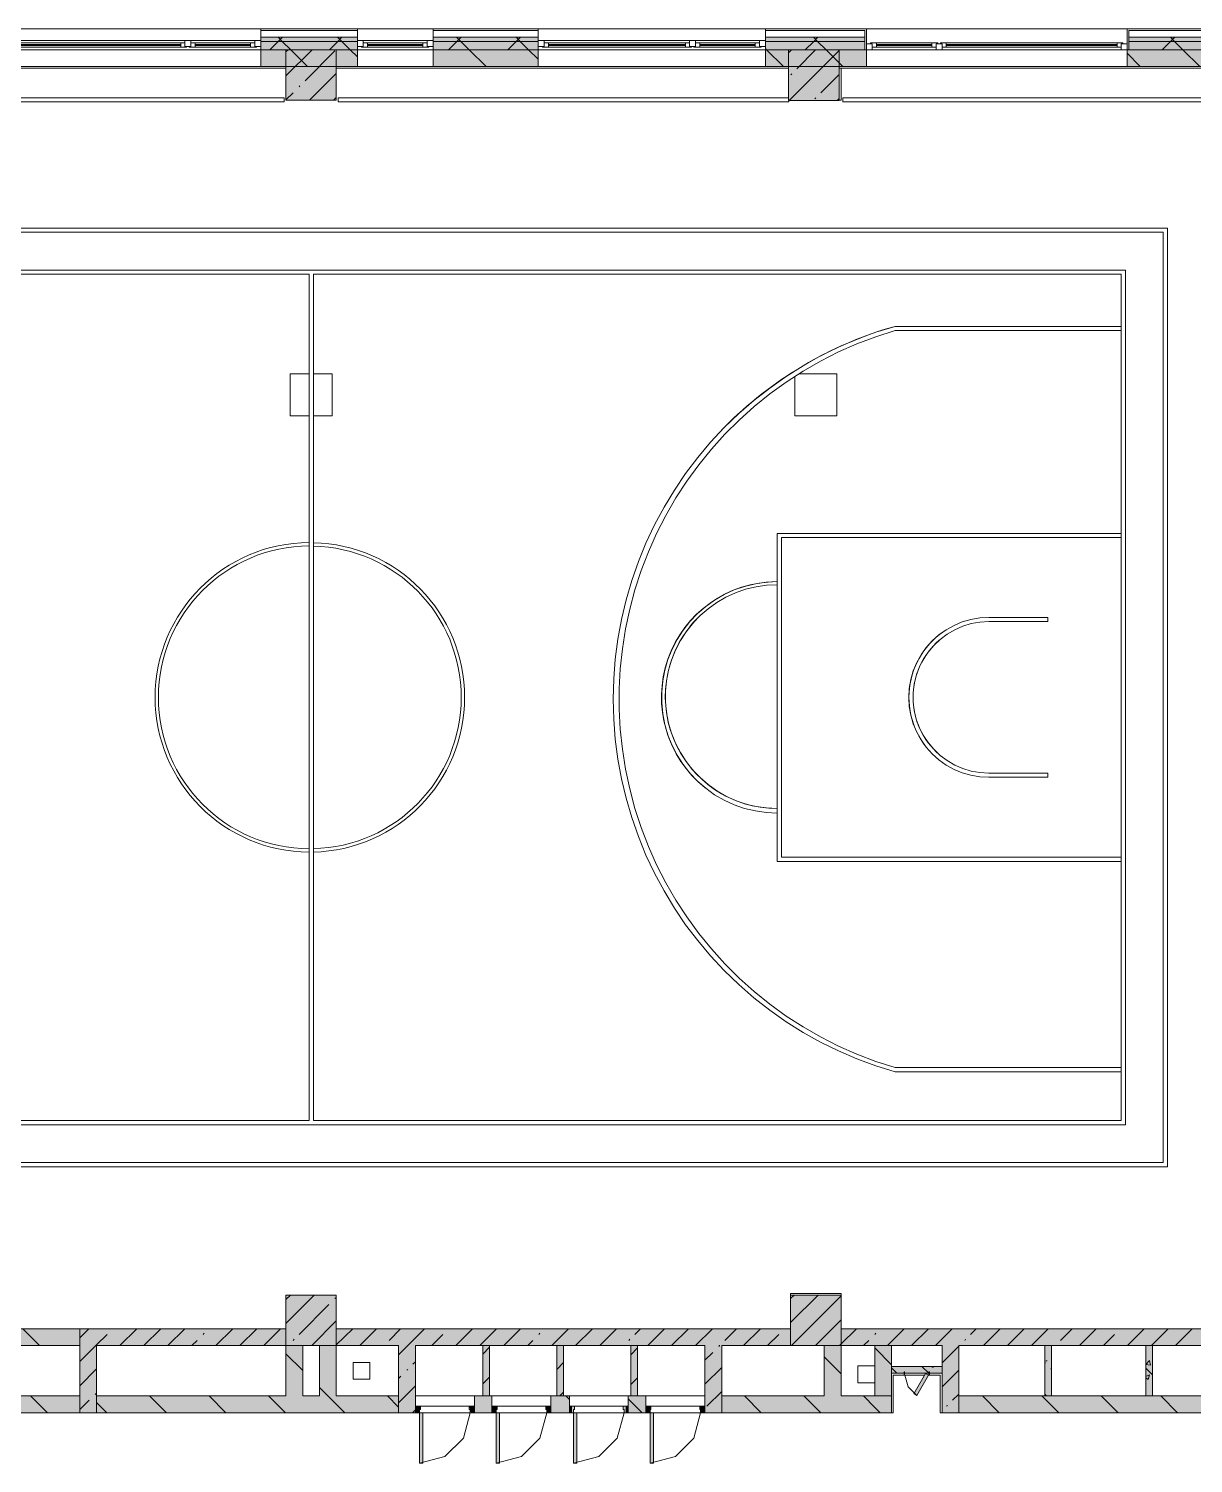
# Model space of a CAD drawing. Header units: millimetres. Extents: x -3817 to 677485, y -22715 to 103890.
# Drawn here: x 17383.5 to 17492.5, y -19522.8 to -19388.5 of the extents above; entities that cross this region are included whole.
import ezdxf

# ---------------------------------------------------------------- set-up
doc = ezdxf.new("R2010")
doc.units = ezdxf.units.MM
doc.layers.add('PDF _Геометрия', color=7, linetype='Continuous', true_color=0x1d1d1d)
doc.layers.add('PDF _Сплошная заливка', color=7, linetype='Continuous', true_color=0xffffff)

msp = doc.modelspace()

# ---------------------------------------------------------------- hatches: boundary and pattern name
at = {"layer": 'PDF _Сплошная заливка', "transparency": 33554559}
h = msp.add_hatch(color=256, dxfattribs=at)
h.paths.add_polyline_path([(17649.34, -19389.71), (17649.34, -19389.31), (17613.83, -19389.31), (17613.83, -19389.71), (17629.45, -19389.71)], flags=0)
h.paths.add_polyline_path([(17585.63, -19389.71), (17594.15, -19389.71), (17594.15, -19389.31), (17582.26, -19389.31), (17582.26, -19389.71)], flags=0)
h.paths.add_polyline_path([(17492.62, -19389.71), (17495.02, -19389.71), (17495.02, -19389.31), (17486.51, -19389.31), (17486.51, -19389.71), (17490.69, -19389.71)], flags=0)
h.paths.add_polyline_path([(17502.1, -19389.71), (17516.28, -19389.71), (17516.28, -19389.31), (17502.1, -19389.31)], flags=0)
h.paths.add_polyline_path([(17523.36, -19389.71), (17565.72, -19389.71), (17565.72, -19389.31), (17523.36, -19389.31)], flags=0)
h.paths.add_polyline_path([(17452.5, -19389.71), (17461.79, -19389.71), (17461.79, -19389.31), (17452.5, -19389.31)], flags=0)
h.paths.add_polyline_path([(17424.95, -19389.71), (17431.24, -19389.71), (17431.24, -19389.31), (17421.4, -19389.31), (17421.4, -19389.71)], flags=0)
h.paths.add_polyline_path([(17410.35, -19389.71), (17414.31, -19389.71), (17414.31, -19389.31), (17405.26, -19389.31), (17405.26, -19389.71)], flags=0)
h.paths.add_polyline_path([(17372.19, -19389.71), (17380.85, -19389.71), (17380.85, -19389.31), (17372.19, -19389.31)], flags=0)
h.paths.add_polyline_path([(17355.24, -19389.71), (17365.1, -19389.71), (17365.1, -19389.31), (17355.24, -19389.31)], flags=0)
h.paths.add_polyline_path([(17312.35, -19389.71), (17330.83, -19389.71), (17330.83, -19389.31), (17311.95, -19389.31), (17311.95, -19389.71)], flags=0)
h = msp.add_hatch(color=256, dxfattribs=at)
h.paths.add_polyline_path([(17649.34, -19390.49), (17649.34, -19389.71), (17613.83, -19389.71), (17613.83, -19390.49), (17644.15, -19390.49)], flags=0)
h.paths.add_polyline_path([(17523.36, -19390.49), (17565.72, -19390.49), (17565.72, -19389.71), (17523.36, -19389.71)], flags=0)
h.paths.add_polyline_path([(17594.15, -19390.49), (17594.15, -19389.71), (17582.26, -19389.71), (17582.26, -19390.49), (17589.42, -19390.49)], flags=0)
h.paths.add_polyline_path([(17512.6, -19390.49), (17516.28, -19390.49), (17516.28, -19389.71), (17502.1, -19389.71), (17502.1, -19390.49), (17506.83, -19390.49)], flags=0)
h.paths.add_polyline_path([(17486.51, -19390.49), (17495.02, -19390.49), (17495.02, -19389.71), (17486.51, -19389.71)], flags=0)
h.paths.add_polyline_path([(17461.79, -19390.49), (17461.79, -19389.71), (17452.5, -19389.71), (17452.5, -19390.49), (17461.47, -19390.49)], flags=0)
h.paths.add_polyline_path([(17405.26, -19390.49), (17414.31, -19390.49), (17414.31, -19389.71), (17405.26, -19389.71)], flags=0)
h.paths.add_polyline_path([(17380.85, -19390.49), (17380.85, -19389.71), (17372.19, -19389.71), (17372.19, -19390.49), (17377.74, -19390.49)], flags=0)
h.paths.add_polyline_path([(17322.71, -19390.49), (17330.83, -19390.49), (17330.83, -19389.71), (17312.35, -19389.71), (17312.35, -19390.49), (17317.86, -19390.49)], flags=0)
h.paths.add_polyline_path([(17421.4, -19390.49), (17431.24, -19390.49), (17431.24, -19389.71), (17421.4, -19389.71)], flags=0)
h.paths.add_polyline_path([(17355.24, -19390.49), (17365.1, -19390.49), (17365.1, -19389.71), (17355.24, -19389.71)], flags=0)
h = msp.add_hatch(color=256, dxfattribs=at)
h.paths.add_polyline_path([(17582.26, -19392.07), (17585.49, -19392.07), (17585.49, -19390.49), (17582.26, -19390.49), (17582.26, -19390.66)], flags=0)
h.paths.add_polyline_path([(17592.1, -19392.07), (17594.15, -19392.07), (17594.15, -19390.49), (17589.42, -19390.49), (17589.42, -19392.07)], flags=0)
h.paths.add_polyline_path([(17644.15, -19392.07), (17644.15, -19390.49), (17620.13, -19390.49), (17620.13, -19392.07), (17644.06, -19392.07)], flags=0)
h.paths.add_polyline_path([(17613.83, -19392.07), (17616.19, -19392.07), (17616.19, -19390.49), (17613.83, -19390.49), (17613.83, -19390.66)], flags=0)
h.paths.add_polyline_path([(17534.51, -19392.07), (17534.78, -19392.07), (17534.78, -19390.49), (17523.36, -19390.49), (17523.36, -19392.07), (17527.2, -19392.07)], flags=0)
h.paths.add_polyline_path([(17538.72, -19392.07), (17560.21, -19392.07), (17560.21, -19390.49), (17538.72, -19390.49), (17538.72, -19390.66)], flags=0)
h.paths.add_polyline_path([(17495.02, -19392.07), (17495.02, -19390.49), (17486.36, -19390.49), (17486.36, -19392.07), (17488.76, -19392.07)], flags=0)
h.paths.add_polyline_path([(17564.15, -19392.07), (17565.72, -19392.07), (17565.72, -19390.49), (17564.15, -19390.49), (17564.15, -19390.66)], flags=0)
h.paths.add_polyline_path([(17506.83, -19392.07), (17516.28, -19392.07), (17516.28, -19390.49), (17506.83, -19390.49), (17506.83, -19390.66)], flags=0)
h.paths.add_polyline_path([(17380.85, -19392.07), (17380.85, -19390.49), (17377.74, -19390.49), (17377.74, -19392.07)], flags=0)
h.paths.add_polyline_path([(17405.26, -19392.07), (17414.31, -19392.07), (17414.31, -19390.49), (17405.26, -19390.49), (17405.26, -19390.66)], flags=0)
h.paths.add_polyline_path([(17424.95, -19392.07), (17431.24, -19392.07), (17431.24, -19390.49), (17421.4, -19390.49), (17421.4, -19392.07)], flags=0)
h.paths.add_polyline_path([(17452.5, -19392.07), (17461.95, -19392.07), (17461.95, -19390.49), (17452.5, -19390.49), (17452.5, -19390.66)], flags=0)
for points in [[(17407.62, -19395.22), (17412.34, -19395.22), (17412.34, -19390.49), (17407.62, -19390.49), (17407.62, -19390.66)], [(17454.66, -19395.24), (17459.39, -19395.24), (17459.39, -19390.51), (17454.66, -19390.51), (17454.66, -19390.66)], [(17388.33, -19518.05), (17389.9, -19518.05), (17389.9, -19510.18), (17388.33, -19510.18), (17388.33, -19516.47)], [(17407.62, -19511.75), (17407.62, -19510.18), (17389.9, -19510.18), (17389.9, -19511.75), (17395.74, -19511.75)], [(17410.77, -19516.47), (17412.34, -19516.47), (17412.34, -19511.75), (17410.77, -19511.75), (17410.77, -19513.93)], [(17418.17, -19518.05), (17419.74, -19518.05), (17419.74, -19511.75), (17418.17, -19511.75), (17418.17, -19517.42)], [(17469.03, -19514.35), (17469.03, -19513.72), (17464.31, -19513.72), (17464.31, -19514.35), (17468.78, -19514.35)]]:
    msp.add_hatch(color=256, dxfattribs=at).paths.add_polyline_path(points)
h = msp.add_hatch(color=256, dxfattribs=at)
h.paths.add_polyline_path([(17359.22, -19511.75), (17360.38, -19511.75), (17360.38, -19510.18), (17349.83, -19510.18), (17349.83, -19511.75), (17354.87, -19511.75)], flags=0)
h.paths.add_polyline_path([(17381.13, -19511.75), (17388.33, -19511.75), (17388.33, -19510.18), (17365.1, -19510.18), (17365.1, -19511.75), (17373.83, -19511.75)], flags=0)
h.paths.add_polyline_path([(17317.86, -19511.75), (17336.91, -19511.75), (17336.91, -19510.18), (17317.86, -19510.18)], flags=0)
h = msp.add_hatch(color=256, dxfattribs=at)
h.paths.add_polyline_path([(17479.27, -19511.75), (17502.1, -19511.75), (17502.1, -19510.18), (17459.59, -19510.18), (17459.59, -19511.75), (17478.64, -19511.75)], flags=0)
h.paths.add_polyline_path([(17446.83, -19511.75), (17454.86, -19511.75), (17454.86, -19510.18), (17412.34, -19510.18), (17412.34, -19511.75), (17440.53, -19511.75)], flags=0)
h = msp.add_hatch(color=256, dxfattribs=at)
h.paths.add_polyline_path([(17462.74, -19518.05), (17462.74, -19516.47), (17448.41, -19516.47), (17448.41, -19518.05), (17454.17, -19518.05)], flags=0)
h.paths.add_polyline_path([(17388.33, -19518.05), (17388.33, -19516.47), (17353.3, -19516.47), (17353.3, -19518.05), (17366.53, -19518.05)], flags=0)
h.paths.add_polyline_path([(17434.15, -19518.05), (17434.15, -19516.47), (17432.42, -19516.47), (17432.42, -19518.05)], flags=0)
h.paths.add_polyline_path([(17389.9, -19518.05), (17418.17, -19518.05), (17418.17, -19516.47), (17389.9, -19516.47)], flags=0)
h.paths.add_polyline_path([(17439.67, -19518.05), (17441.32, -19518.05), (17441.32, -19516.47), (17439.67, -19516.47), (17439.67, -19517.42)], flags=0)
h.paths.add_polyline_path([(17425.26, -19518.05), (17426.91, -19518.05), (17426.91, -19516.47), (17425.26, -19516.47), (17425.26, -19517.42)], flags=0)
at = {"layer": 'PDF _Сплошная заливка', "true_color": 0xfbfbfb, "transparency": 33554559}
for points in [[(17432.26, -19518.05), (17432.42, -19518.05), (17432.42, -19517.42), (17432.22, -19517.42), (17432.22, -19518.05)], [(17439.56, -19518.05), (17439.67, -19518.05), (17439.67, -19517.42), (17439.47, -19517.42), (17439.47, -19518.05)]]:
    msp.add_hatch(color=7, dxfattribs=at).paths.add_polyline_path(points)
at = {"layer": 'PDF _Сплошная заливка', "true_color": 0xe2e2e2, "transparency": 33554559}
h = msp.add_hatch(color=254, dxfattribs=at)
h.paths.add_polyline_path([(17439.27, -19518.05), (17439.47, -19518.05), (17439.47, -19517.42), (17439.19, -19517.42), (17439.27, -19517.73)], flags=0)
h.paths.add_polyline_path([(17434.55, -19518.05), (17434.63, -19517.42), (17434.35, -19517.42), (17434.35, -19518.05)], flags=0)

# ---------------------------------------------------------------- linework, layer by layer
at = {"layer": 'PDF _Геометрия', "color": 7, "lineweight": 9}
for points in [[(17405.26, -19388.53), (17380.85, -19388.53), (17380.85, -19390.49), (17377.74, -19390.49), (17372.19, -19390.49), (17372.19, -19388.53), (17380.85, -19388.53), (17380.85, -19390.49), (17380.85, -19392.07), (17405.26, -19392.07), (17405.26, -19390.49)], [(17398.96, -19388.53), (17395.02, -19388.53)], [(17405.26, -19388.53), (17401.32, -19388.53)], [(17421.4, -19388.53), (17414.31, -19388.53), (17414.31, -19390.49), (17405.26, -19390.49), (17405.26, -19388.53), (17414.31, -19388.53), (17414.31, -19390.49), (17414.31, -19392.07), (17421.4, -19392.07), (17421.4, -19390.49), (17421.4, -19388.53), (17431.24, -19388.53), (17431.24, -19390.49), (17421.4, -19390.49)], [(17422.58, -19388.53), (17418.64, -19388.53)], [(17428.88, -19388.53), (17424.94, -19388.53)], [(17446.55, -19388.53), (17442.62, -19388.53)], [(17453.64, -19388.53), (17448.92, -19388.53)], [(17461.95, -19392.07), (17486.36, -19392.07), (17486.36, -19390.49), (17486.36, -19388.53), (17461.95, -19388.53), (17461.95, -19390.49), (17461.95, -19392.07), (17452.5, -19392.07), (17452.5, -19390.49), (17454.9, -19390.49), (17461.79, -19390.49), (17461.95, -19390.49)], [(17471.4, -19388.53), (17467.46, -19388.53)], [(17477.7, -19388.53), (17473.76, -19388.53)], [(17483.99, -19388.53), (17480.06, -19388.53)], [(17495.02, -19392.07), (17495.02, -19390.49), (17495.02, -19388.53), (17486.36, -19388.53), (17486.36, -19390.49), (17486.51, -19390.49), (17488.76, -19390.49), (17495.02, -19390.49), (17495.02, -19392.07), (17486.36, -19392.07), (17486.36, -19390.49), (17486.51, -19390.49), (17492.62, -19390.49), (17495.02, -19390.49), (17495.02, -19388.53), (17502.1, -19388.53), (17502.1, -19390.49), (17502.1, -19392.07)], [(17490.29, -19388.53), (17486.36, -19388.53)], [(17381.24, -19390.26), (17398.33, -19390.26), (17398.33, -19390.18), (17398.17, -19390.18), (17398.17, -19389.86), (17381.4, -19389.86), (17381.4, -19390.18), (17381.24, -19390.18)], [(17398.72, -19389.63), (17398.72, -19390.18), (17398.17, -19390.18), (17398.17, -19389.63)], [(17398.57, -19390.26), (17404.86, -19390.26), (17404.86, -19390.18), (17404.71, -19390.18), (17404.71, -19389.86), (17398.72, -19389.86), (17398.72, -19390.18), (17398.57, -19390.18)], [(17405.26, -19389.63), (17405.26, -19390.18), (17404.71, -19390.18), (17404.71, -19389.63)], [(17405.26, -19390.49), (17405.26, -19392.07), (17414.31, -19392.07), (17414.31, -19390.49)], [(17412.34, -19395.22), (17412.34, -19390.49), (17407.62, -19390.49), (17407.62, -19395.22)], [(17414.86, -19389.63), (17414.86, -19390.18), (17414.31, -19390.18), (17414.31, -19389.63)], [(17414.7, -19390.26), (17421, -19390.26), (17421, -19390.18), (17420.85, -19390.18), (17420.85, -19389.86), (17414.86, -19389.86), (17414.86, -19390.18), (17414.7, -19390.18)], [(17421.4, -19389.63), (17421.4, -19390.18), (17420.85, -19390.18), (17420.85, -19389.63)], [(17421.4, -19390.49), (17421.4, -19392.07), (17431.24, -19392.07), (17431.24, -19390.49)], [(17431.79, -19389.63), (17431.79, -19390.18), (17431.24, -19390.18), (17431.24, -19389.63)], [(17431.63, -19390.26), (17445.57, -19390.26), (17445.57, -19390.18), (17445.41, -19390.18), (17445.41, -19389.86), (17431.79, -19389.86), (17431.79, -19390.18), (17431.63, -19390.18)], [(17445.96, -19389.63), (17445.96, -19390.18), (17445.41, -19390.18), (17445.41, -19389.63)], [(17445.81, -19390.26), (17452.11, -19390.26), (17452.11, -19390.18), (17451.95, -19390.18), (17451.95, -19389.86), (17445.96, -19389.86), (17445.96, -19390.18), (17445.81, -19390.18)], [(17452.5, -19389.63), (17452.5, -19390.18), (17451.95, -19390.18), (17451.95, -19389.63)], [(17459.39, -19395.24), (17459.39, -19390.51), (17454.66, -19390.51), (17454.66, -19395.24)], [(17461.95, -19390.49), (17461.95, -19389.94), (17462.5, -19389.94), (17462.5, -19390.49)], [(17486.36, -19390.49), (17461.95, -19390.49)], [(17468.64, -19389.86), (17462.34, -19389.86), (17462.34, -19389.94), (17462.5, -19389.94), (17462.5, -19390.26), (17468.48, -19390.26), (17468.48, -19389.94), (17468.64, -19389.94)], [(17468.48, -19390.49), (17468.48, -19389.94), (17469.03, -19389.94), (17469.03, -19390.49)], [(17485.96, -19389.86), (17468.88, -19389.86), (17468.88, -19389.94), (17469.03, -19389.94), (17469.03, -19390.26), (17485.81, -19390.26), (17485.81, -19389.94), (17485.96, -19389.94)], [(17485.81, -19390.49), (17485.81, -19389.94), (17486.36, -19389.94), (17486.36, -19390.49)], [(17412.34, -19507.03), (17407.62, -19507.03), (17407.62, -19511.75), (17412.34, -19511.75)], [(17459.59, -19507.03), (17454.86, -19507.03), (17454.86, -19511.75), (17459.59, -19511.75)], [(17365.1, -19511.75), (17388.33, -19511.75), (17388.33, -19510.18), (17365.1, -19510.18)], [(17407.62, -19511.75), (17407.62, -19516.47), (17389.9, -19516.47), (17389.9, -19511.75)], [(17426.04, -19511.75), (17426.04, -19516.47), (17425.26, -19516.47), (17425.26, -19518.05), (17426.91, -19518.05), (17426.91, -19516.47), (17426.67, -19516.47), (17426.67, -19511.75)], [(17432.97, -19511.75), (17432.97, -19516.47), (17432.42, -19516.47), (17432.42, -19518.05), (17434.15, -19518.05), (17434.15, -19516.47), (17433.6, -19516.47), (17433.6, -19511.75)], [(17439.9, -19511.75), (17439.9, -19516.47), (17439.67, -19516.47), (17439.67, -19518.05), (17441.32, -19518.05), (17441.32, -19516.47), (17440.53, -19516.47), (17440.53, -19511.75)], [(17462.74, -19511.75), (17462.74, -19516.47), (17464.31, -19516.47), (17464.31, -19511.75)], [(17462.74, -19511.97), (17464.31, -19513.55)]]:
    msp.add_lwpolyline(points, close=True, dxfattribs=at)
for points in [[(17392.66, -19388.53), (17388.72, -19388.53), (17392.66, -19388.53)], [(17414.31, -19388.68), (17405.26, -19388.68)], [(17414.31, -19389.31), (17405.26, -19389.31)], [(17406.12, -19390.49), (17406.91, -19389.71), (17407.3, -19389.31)], [(17409.64, -19392.07), (17408.07, -19390.49), (17407.28, -19389.71), (17406.89, -19389.31)], [(17411.69, -19390.49), (17412.48, -19389.71), (17412.87, -19389.31)], [(17416.28, -19388.53), (17412.34, -19388.53), (17416.28, -19388.53)], [(17414.31, -19391.17), (17413.64, -19390.49), (17412.85, -19389.71), (17412.46, -19389.31)], [(17431.24, -19388.68), (17421.4, -19388.68)], [(17431.24, -19389.31), (17421.4, -19389.31)], [(17422.83, -19390.49), (17423.61, -19389.71), (17424.01, -19389.31)], [(17426.35, -19392.07), (17424.77, -19390.49), (17423.99, -19389.71), (17423.59, -19389.31)], [(17428.39, -19390.49), (17429.18, -19389.71), (17429.57, -19389.31)], [(17431.24, -19391.39), (17430.34, -19390.49), (17429.55, -19389.71), (17429.16, -19389.31)], [(17452.5, -19389.71), (17459.55, -19389.71), (17461.79, -19389.71), (17461.79, -19390.49), (17461.95, -19390.49), (17461.95, -19388.53), (17452.5, -19388.53), (17452.5, -19390.49), (17452.5, -19392.07), (17431.24, -19392.07), (17431.24, -19390.49), (17431.24, -19388.53), (17452.5, -19388.53), (17452.5, -19390.49), (17459.55, -19390.49), (17461.79, -19390.49)], [(17440.26, -19388.53), (17435.53, -19388.53), (17440.26, -19388.53)], [(17461.79, -19389.71), (17461.79, -19389.31), (17461.79, -19388.68), (17459.55, -19388.68), (17452.5, -19388.68)], [(17461.79, -19389.31), (17459.55, -19389.31), (17452.5, -19389.31)], [(17456.23, -19390.49), (17457.02, -19389.71), (17457.41, -19389.31)], [(17459.75, -19392.07), (17458.18, -19390.49), (17457.39, -19389.71), (17457, -19389.31)], [(17465.1, -19388.53), (17461.95, -19388.53), (17465.1, -19388.53)], [(17495.02, -19388.68), (17492.62, -19388.68), (17486.51, -19388.68), (17486.51, -19389.31), (17486.51, -19389.71), (17486.51, -19390.49)], [(17495.02, -19389.31), (17492.62, -19389.31), (17486.51, -19389.31)], [(17489.64, -19390.49), (17490.42, -19389.71), (17490.82, -19389.31)], [(17493.16, -19392.07), (17491.58, -19390.49), (17490.8, -19389.71), (17490.4, -19389.31)], [(17405.26, -19389.63), (17380.85, -19389.63)], [(17380.85, -19390.49), (17405.26, -19390.49)], [(17398.33, -19390.26), (17381.24, -19390.26)], [(17381.79, -19390.02), (17397.78, -19390.02)], [(17397.78, -19390.1), (17381.79, -19390.1)], [(17397.78, -19390.26), (17397.78, -19389.86)], [(17398.17, -19390.18), (17398.72, -19390.18)], [(17404.86, -19390.26), (17398.57, -19390.26)], [(17399.12, -19390.26), (17399.12, -19389.86)], [(17399.12, -19390.02), (17404.31, -19390.02)], [(17404.31, -19390.1), (17399.12, -19390.1)], [(17404.31, -19390.26), (17404.31, -19389.86)], [(17404.71, -19390.18), (17405.26, -19390.18)], [(17414.31, -19389.71), (17405.26, -19389.71)], [(17407.62, -19392.95), (17410.07, -19390.49)], [(17407.62, -19390.7), (17407.83, -19390.49)], [(17409.41, -19393.41), (17412.21, -19390.6)], [(17421.4, -19389.63), (17414.31, -19389.63)], [(17414.31, -19390.18), (17414.86, -19390.18)], [(17414.31, -19390.49), (17421.4, -19390.49)], [(17421, -19390.26), (17414.7, -19390.26)], [(17415.26, -19390.26), (17415.26, -19389.86)], [(17415.26, -19390.02), (17420.45, -19390.02)], [(17420.45, -19390.1), (17415.26, -19390.1)], [(17420.45, -19390.26), (17420.45, -19389.86)], [(17420.85, -19390.18), (17421.4, -19390.18)], [(17431.24, -19389.71), (17421.4, -19389.71)], [(17452.5, -19389.63), (17431.24, -19389.63)], [(17431.24, -19390.18), (17431.79, -19390.18)], [(17431.24, -19390.49), (17452.5, -19390.49)], [(17445.57, -19390.26), (17431.63, -19390.26)], [(17432.19, -19390.26), (17432.19, -19389.86)], [(17432.19, -19390.02), (17445.02, -19390.02)], [(17445.02, -19390.1), (17432.19, -19390.1)], [(17445.02, -19390.26), (17445.02, -19389.86)], [(17445.41, -19390.18), (17445.96, -19390.18)], [(17452.11, -19390.26), (17445.81, -19390.26)], [(17446.36, -19390.26), (17446.36, -19389.86)], [(17446.36, -19390.02), (17451.55, -19390.02)], [(17451.55, -19390.1), (17446.36, -19390.1)], [(17451.55, -19390.26), (17451.55, -19389.86)], [(17451.95, -19390.18), (17452.5, -19390.18)], [(17454.19, -19392.07), (17452.61, -19390.49), (17452.5, -19390.38)], [(17454.66, -19390.8), (17454.95, -19390.51)], [(17454.72, -19395.24), (17459.39, -19390.57)], [(17455.43, -19392.28), (17457.2, -19390.51)], [(17495.02, -19390.49), (17501.95, -19390.49), (17501.95, -19392.23), (17459.75, -19392.23), (17459.74, -19392.23), (17459.39, -19392.23)], [(17462.5, -19389.94), (17461.95, -19389.94)], [(17462.34, -19389.86), (17468.64, -19389.86)], [(17462.89, -19389.86), (17462.89, -19390.26)], [(17462.89, -19390.02), (17468.09, -19390.02)], [(17468.09, -19390.1), (17462.89, -19390.1)], [(17468.09, -19389.86), (17468.09, -19390.26)], [(17469.03, -19389.94), (17468.48, -19389.94)], [(17468.88, -19389.86), (17485.96, -19389.86)], [(17469.43, -19389.86), (17469.43, -19390.26)], [(17469.43, -19390.02), (17485.41, -19390.02)], [(17485.41, -19390.1), (17469.43, -19390.1)], [(17485.41, -19389.86), (17485.41, -19390.26)], [(17486.36, -19389.94), (17485.81, -19389.94)], [(17495.02, -19389.71), (17492.62, -19389.71), (17486.51, -19389.71)], [(17487.59, -19392.07), (17486.36, -19390.83)], [(17407.62, -19392.23), (17407.46, -19392.23), (17365.27, -19392.23), (17365.26, -19392.23), (17365.1, -19392.23)], [(17409.84, -19395.22), (17412.34, -19392.72)], [(17454.66, -19392.23), (17430.02, -19392.23), (17412.51, -19392.23), (17412.5, -19392.23), (17412.34, -19392.23)], [(17454.87, -19392.84), (17454.96, -19392.75)], [(17457.68, -19394.53), (17459.39, -19392.81)], [(17407.62, -19395.19), (17408.29, -19394.53)], [(17408.85, -19393.97), (17408.94, -19393.87)], [(17365.27, -19394.99), (17407.45, -19394.99), (17365.27, -19394.99)], [(17365.27, -19395.38), (17407.45, -19395.38), (17365.27, -19395.38)], [(17407.45, -19394.99), (17407.45, -19395.38), (17407.45, -19394.99)], [(17412.09, -19395.22), (17412.34, -19394.96)], [(17412.5, -19394.99), (17454.66, -19394.99), (17412.5, -19394.99)], [(17412.5, -19395.38), (17412.5, -19394.99), (17412.5, -19395.38)], [(17412.5, -19395.38), (17454.7, -19395.38), (17412.5, -19395.38)], [(17454.7, -19395.38), (17454.7, -19395.24), (17454.7, -19395.38)], [(17457.11, -19395.09), (17457.21, -19395)], [(17459.21, -19395.24), (17459.39, -19395.06)], [(17459.75, -19394.99), (17502.1, -19394.99), (17459.75, -19394.99)], [(17459.75, -19395.38), (17459.75, -19394.99), (17459.75, -19395.38)], [(17459.75, -19395.38), (17502.11, -19395.38), (17459.75, -19395.38)], [(17409.8, -19424.75), (17408.01, -19424.75), (17408.01, -19420.81), (17409.8, -19420.81)], [(17410.19, -19420.81), (17411.95, -19420.81), (17411.95, -19424.75), (17410.19, -19424.75)], [(17455.66, -19420.81), (17459.19, -19420.81), (17459.19, -19424.75), (17455.26, -19424.75), (17455.26, -19421.07)], [(17506.83, -19501.51), (17506.83, -19498.36), (17506.83, -19496.79), (17521.67, -19496.79), (17521.67, -19498.36), (17521.67, -19510.18), (17522.53, -19510.18), (17522.53, -19511.75), (17521.67, -19511.75), (17520.1, -19511.75), (17506.83, -19511.75), (17506.83, -19518.05), (17505.25, -19518.05), (17470.61, -19518.05), (17469.03, -19518.05), (17469.03, -19516.47), (17469.03, -19514.35), (17464.31, -19514.35), (17464.31, -19513.72), (17464.31, -19511.75)], [(17407.62, -19509.69), (17410.28, -19507.03)], [(17407.62, -19507.44), (17408.04, -19507.03)], [(17412.21, -19507.34), (17412.31, -19507.25)], [(17454.86, -19507.35), (17455.18, -19507.03)], [(17454.87, -19509.58), (17457.43, -19507.03)], [(17454.95, -19511.75), (17459.59, -19507.11)], [(17408.85, -19510.71), (17411.65, -19507.9)], [(17410.05, -19511.75), (17412.34, -19509.45)], [(17457.19, -19511.75), (17459.59, -19509.36)], [(17407.62, -19510.18), (17389.9, -19510.18), (17388.33, -19510.18), (17388.33, -19516.47), (17354.87, -19516.47), (17354.87, -19511.75), (17360.38, -19511.75), (17360.38, -19510.18), (17349.83, -19510.18), (17349.83, -19511.75), (17353.3, -19511.75), (17353.3, -19516.47), (17353.3, -19518.05), (17388.33, -19518.05), (17389.9, -19518.05), (17418.17, -19518.05), (17419.74, -19518.05), (17419.74, -19516.47), (17425.26, -19516.47), (17425.26, -19517.42)], [(17384.57, -19511.75), (17382.99, -19510.18)], [(17388.33, -19511.02), (17389.17, -19510.18)], [(17388.33, -19513.26), (17389.9, -19511.69), (17390.89, -19510.71)], [(17392.09, -19511.75), (17393.66, -19510.18)], [(17394.33, -19511.75), (17395.91, -19510.18)], [(17396.58, -19511.75), (17398.15, -19510.18)], [(17398.82, -19511.75), (17399.31, -19511.27)], [(17399.87, -19510.71), (17399.96, -19510.61)], [(17401.07, -19511.75), (17402.64, -19510.18)], [(17403.31, -19511.75), (17404.89, -19510.18)], [(17405.56, -19511.75), (17407.13, -19510.18)], [(17408.29, -19511.27), (17408.38, -19511.17)], [(17412.29, -19511.75), (17412.34, -19511.7), (17413.87, -19510.18)], [(17441.32, -19517.42), (17441.32, -19516.47), (17446.83, -19516.47), (17446.83, -19518.05), (17448.41, -19518.05), (17462.74, -19518.05), (17464.31, -19518.05), (17464.31, -19514.35), (17464.31, -19513.72), (17469.03, -19513.72), (17469.03, -19511.75), (17464.31, -19511.75), (17462.74, -19511.75), (17462.74, -19516.47), (17459.59, -19516.47), (17459.59, -19511.75), (17458.01, -19511.75), (17458.01, -19516.47), (17448.41, -19516.47), (17448.41, -19511.75), (17454.86, -19511.75), (17454.86, -19510.18), (17412.34, -19510.18), (17412.34, -19511.75), (17418.17, -19511.75), (17418.17, -19516.47), (17412.34, -19516.47), (17412.34, -19510.96)], [(17414.54, -19511.75), (17416.11, -19510.18)], [(17417.27, -19511.27), (17418.36, -19510.18)], [(17418.17, -19512.61), (17419.03, -19511.75), (17420.6, -19510.18)], [(17421.27, -19511.75), (17422.32, -19510.71)], [(17423.52, -19511.75), (17425.09, -19510.18)], [(17425.76, -19511.75), (17427.34, -19510.18)], [(17428.01, -19511.75), (17429.58, -19510.18)], [(17430.25, -19511.75), (17430.74, -19511.27)], [(17431.3, -19510.71), (17431.39, -19510.61)], [(17432.5, -19511.75), (17434.07, -19510.18)], [(17434.74, -19511.75), (17436.32, -19510.18)], [(17436.99, -19511.75), (17438.56, -19510.18)], [(17439.72, -19511.27), (17439.81, -19511.17)], [(17440.28, -19510.71), (17440.81, -19510.18)], [(17441.48, -19511.75), (17443.05, -19510.18)], [(17443.72, -19511.75), (17445.3, -19510.18)], [(17445.97, -19511.75), (17447.54, -19510.18)], [(17448.7, -19511.27), (17449.79, -19510.18)], [(17450.46, -19511.75), (17452.03, -19510.18)], [(17452.7, -19511.75), (17453.75, -19510.71)], [(17459.44, -19511.75), (17459.59, -19511.6), (17461.01, -19510.18)], [(17488.72, -19511.75), (17502.1, -19511.75), (17502.1, -19510.18), (17459.59, -19510.18), (17459.59, -19511.75), (17462.74, -19511.75)], [(17461.68, -19511.75), (17462.17, -19511.27)], [(17462.73, -19510.71), (17462.82, -19510.61)], [(17463.93, -19511.75), (17465.5, -19510.18)], [(17466.17, -19511.75), (17467.75, -19510.18)], [(17468.42, -19511.75), (17469.99, -19510.18)], [(17471.15, -19511.27), (17471.24, -19511.17)], [(17471.71, -19510.71), (17472.24, -19510.18)], [(17472.91, -19511.75), (17474.48, -19510.18)], [(17475.15, -19511.75), (17476.73, -19510.18)], [(17477.4, -19511.75), (17478.97, -19510.18)], [(17480.13, -19511.27), (17481.22, -19510.18)], [(17481.89, -19511.75), (17483.46, -19510.18)], [(17484.13, -19511.75), (17485.18, -19510.71)], [(17486.38, -19511.75), (17487.95, -19510.18)], [(17488.62, -19511.75), (17490.2, -19510.18)], [(17490.87, -19511.75), (17492.44, -19510.18)], [(17410.77, -19511.75), (17410.77, -19516.47), (17409.19, -19516.47), (17409.19, -19511.75), (17407.62, -19511.75)], [(17409.19, -19514.1), (17407.62, -19512.53)], [(17416.78, -19511.75), (17416.8, -19511.74)], [(17426.04, -19511.75), (17419.74, -19511.75), (17419.74, -19516.47), (17419.74, -19517.42)], [(17426.04, -19512.55), (17426.67, -19511.92)], [(17426.67, -19511.75), (17432.97, -19511.75)], [(17433.6, -19511.75), (17439.9, -19511.75)], [(17439.9, -19512.61), (17440.53, -19511.98)], [(17440.53, -19511.75), (17446.83, -19511.75), (17446.83, -19516.47), (17446.83, -19517.42)], [(17446.83, -19513.13), (17447.57, -19512.39)], [(17448.13, -19511.83), (17448.21, -19511.75), (17448.23, -19511.74)], [(17459.59, -19514.39), (17458.01, -19512.81)], [(17469.03, -19513.38), (17470.58, -19511.83)], [(17488.09, -19511.75), (17488.09, -19516.47), (17479.27, -19516.47), (17479.27, -19511.75), (17478.64, -19511.75), (17470.61, -19511.75), (17470.61, -19516.47), (17478.64, -19516.47), (17478.64, -19511.75)], [(17505.25, -19511.75), (17505.25, -19516.47), (17488.72, -19516.47), (17488.72, -19511.75), (17488.09, -19511.75), (17479.27, -19511.75)], [(17479.64, -19511.75), (17479.66, -19511.74)], [(17388.33, -19515.51), (17389.9, -19513.94)], [(17418.95, -19514.07), (17419.04, -19513.98)], [(17419.51, -19513.51), (17419.74, -19513.28)], [(17432.97, -19513.98), (17433.6, -19513.35)], [(17446.83, -19515.38), (17448.41, -19513.8)], [(17462.74, -19515.24), (17462.74, -19513.66)], [(17469.03, -19514.35), (17469.03, -19513.72)], [(17469.03, -19515.62), (17470.61, -19514.05)], [(17418.17, -19514.85), (17418.39, -19514.63)], [(17426.04, -19515.34), (17426.67, -19514.71)], [(17439.9, -19515.4), (17440.53, -19514.77)], [(17385.3, -19518.05), (17383.73, -19516.47)], [(17388.33, -19516.47), (17388.33, -19518.05), (17389.9, -19518.05), (17389.9, -19516.47)], [(17389.76, -19516.32), (17389.86, -19516.23)], [(17396.44, -19518.05), (17394.86, -19516.47)], [(17402, -19518.05), (17400.43, -19516.47)], [(17407.57, -19518.05), (17406, -19516.47)], [(17413.14, -19518.05), (17411.56, -19516.47), (17410.77, -19515.68)], [(17418.17, -19517.51), (17417.13, -19516.47)], [(17418.17, -19517.1), (17419.74, -19515.52)], [(17418.17, -19518.05), (17418.17, -19516.47)], [(17426.04, -19516.47), (17426.67, -19516.47)], [(17426.91, -19517.42), (17426.91, -19516.47), (17432.42, -19516.47), (17432.42, -19517.42)], [(17432.97, -19516.47), (17433.6, -19516.47)], [(17433.25, -19516.47), (17433.6, -19516.13)], [(17434.15, -19516.79), (17433.83, -19516.47)], [(17434.15, -19517.42), (17434.15, -19516.47), (17439.67, -19516.47), (17439.67, -19517.42)], [(17440.98, -19518.05), (17439.67, -19516.74)], [(17439.9, -19516.47), (17440.53, -19516.47)], [(17447.01, -19517.44), (17448.41, -19516.05)], [(17448.41, -19518.05), (17448.41, -19516.47)], [(17452.11, -19518.05), (17450.54, -19516.47)], [(17457.68, -19518.05), (17456.1, -19516.47)], [(17463.25, -19518.05), (17462.74, -19517.54), (17461.67, -19516.47)], [(17470.02, -19516.88), (17470.61, -19516.29)], [(17470.61, -19518.05), (17470.61, -19516.47)], [(17474.38, -19518.05), (17472.81, -19516.47)], [(17479.95, -19518.05), (17478.37, -19516.47)], [(17478.64, -19516.47), (17479.27, -19516.47)], [(17485.52, -19518.05), (17483.94, -19516.47)], [(17488.09, -19516.47), (17488.72, -19516.47)], [(17491.08, -19518.05), (17489.51, -19516.47)], [(17388.33, -19517.75), (17389.2, -19516.88)], [(17390.87, -19518.05), (17389.9, -19517.08)], [(17419.46, -19518.05), (17419.74, -19517.77)], [(17425.26, -19518.05), (17420.45, -19518.05)], [(17432.42, -19518.05), (17427.62, -19518.05)], [(17439.27, -19518.05), (17434.86, -19518.05)], [(17439.67, -19518.05), (17439.56, -19518.05)], [(17446.83, -19518.05), (17442.03, -19518.05)], [(17469.46, -19517.44), (17469.55, -19517.35)]]:
    msp.add_lwpolyline(points, dxfattribs=at)
at = {"layer": 'PDF _Геометрия', "color": 253, "lineweight": 9, "true_color": 0xaaaaaa}
for points in [[(17454.66, -19392.23), (17412.34, -19392.23), (17412.34, -19395.22), (17407.62, -19395.22), (17407.62, -19392.23), (17365.1, -19392.23), (17365.1, -19395.22), (17360.38, -19395.22), (17360.38, -19392.23), (17317.86, -19392.23), (17317.86, -19395.22)], [(17502.1, -19394.99), (17502.1, -19392.23), (17459.59, -19392.23)], [(17334.19, -19490.69), (17409.8, -19490.69), (17409.8, -19411.51), (17334.19, -19411.51)], [(17365.1, -19510.18), (17407.62, -19510.18), (17407.62, -19507.03), (17412.34, -19507.03), (17412.34, -19510.18), (17454.86, -19510.18), (17454.86, -19506.87), (17459.59, -19506.87), (17459.59, -19510.18), (17502.1, -19510.18), (17502.1, -19507.03)], [(17459.59, -19507.03), (17459.59, -19506.87), (17454.86, -19506.87), (17454.86, -19507.03)], [(17419.74, -19518.05), (17353.3, -19518.05), (17353.3, -19511.75)], [(17506.83, -19513.93), (17506.83, -19518.05), (17468.87, -19518.05), (17468.87, -19514.51), (17467.75, -19514.51), (17468.87, -19514.51), (17468.87, -19518.05), (17469.03, -19518.05)], [(17441.71, -19518.05), (17446.52, -19518.05), (17442.03, -19518.05), (17464.47, -19518.05), (17464.47, -19514.51), (17467.41, -19514.51), (17464.47, -19514.51), (17464.47, -19518.05), (17464.31, -19518.05)], [(17465.56, -19514.51), (17465.86, -19515.62), (17466.66, -19516.42)], [(17420.06, -19517.42), (17424.94, -19517.42), (17420.06, -19517.42)], [(17424.86, -19518.05), (17424.23, -19520.41), (17422.5, -19522.14), (17420.14, -19522.77)], [(17420.14, -19518.05), (17424.94, -19518.05), (17420.45, -19518.05), (17424.95, -19518.05)], [(17426.91, -19518.05), (17425.26, -19518.05)], [(17427.22, -19517.42), (17432.11, -19517.42), (17427.22, -19517.42)], [(17432.03, -19518.05), (17431.39, -19520.41), (17429.67, -19522.14), (17427.3, -19522.77)], [(17427.3, -19518.05), (17432.11, -19518.05), (17427.62, -19518.05), (17432.26, -19518.05)], [(17434.15, -19518.05), (17432.42, -19518.05)], [(17434.47, -19517.42), (17439.35, -19517.42), (17434.47, -19517.42)], [(17434.55, -19518.05), (17439.27, -19518.05), (17434.86, -19518.05), (17439.27, -19518.05), (17438.64, -19520.41), (17436.91, -19522.14), (17434.55, -19522.77)], [(17441.32, -19518.05), (17439.67, -19518.05)], [(17441.63, -19517.42), (17446.52, -19517.42), (17441.63, -19517.42)], [(17446.44, -19518.05), (17445.8, -19520.41), (17444.07, -19522.14), (17441.71, -19522.77)]]:
    msp.add_lwpolyline(points, dxfattribs=at)
for points in [[(17459.39, -19395.22), (17459.59, -19395.22), (17459.59, -19392.23), (17459.59, -19395.22)], [(17490.14, -19407.18), (17490.14, -19495.02), (17329.86, -19495.02), (17329.86, -19407.18)], [(17490.14, -19407.18), (17329.86, -19407.18), (17329.86, -19495.02), (17490.14, -19495.02)], [(17489.74, -19407.57), (17330.25, -19407.57), (17330.25, -19494.63), (17489.74, -19494.63)], [(17489.74, -19407.57), (17489.74, -19494.63), (17330.25, -19494.63), (17330.25, -19407.57)], [(17486.2, -19411.11), (17486.2, -19491.09), (17333.79, -19491.09), (17333.79, -19411.11), (17486.2, -19411.11), (17333.79, -19411.11), (17333.79, -19491.09), (17486.2, -19491.09)], [(17409.8, -19411.51), (17409.8, -19490.69), (17334.19, -19490.69), (17334.19, -19411.51)], [(17410.19, -19490.69), (17410.19, -19411.51), (17485.81, -19411.51), (17485.81, -19490.69)], [(17464.63, -19416.38), (17462.83, -19416.94), (17461.07, -19417.59), (17459.35, -19418.33), (17457.66, -19419.15), (17456.02, -19420.07), (17454.43, -19421.07), (17452.9, -19422.15), (17451.42, -19423.31), (17450, -19424.54), (17448.65, -19425.84), (17447.37, -19427.21), (17446.17, -19428.65), (17445.03, -19430.15), (17443.98, -19431.7), (17443.01, -19433.31), (17442.12, -19434.96), (17441.32, -19436.66), (17440.61, -19438.4), (17439.99, -19440.17), (17439.46, -19441.97), (17439.03, -19443.8), (17438.69, -19445.65), (17438.45, -19447.51), (17438.3, -19449.38), (17438.25, -19451.26), (17438.3, -19453.13), (17438.45, -19455.01), (17438.69, -19456.87), (17439.03, -19458.71), (17439.46, -19460.54), (17439.99, -19462.34), (17440.61, -19464.11), (17441.32, -19465.85), (17442.12, -19467.55), (17443.01, -19469.21), (17443.98, -19470.81), (17445.03, -19472.37), (17446.17, -19473.86), (17447.37, -19475.3), (17448.65, -19476.67), (17450, -19477.98), (17451.42, -19479.21), (17452.9, -19480.37), (17454.43, -19481.45), (17456.02, -19482.45), (17457.66, -19483.36), (17459.35, -19484.19), (17461.07, -19484.93), (17462.83, -19485.58), (17464.63, -19486.14), (17485.81, -19486.14), (17485.81, -19485.74), (17464.63, -19485.74), (17462.83, -19485.17), (17461.07, -19484.5), (17459.35, -19483.73), (17457.66, -19482.88), (17456.03, -19481.94), (17454.45, -19480.92), (17452.92, -19479.81), (17451.45, -19478.63), (17450.05, -19477.37), (17448.71, -19476.04), (17447.45, -19474.64), (17446.26, -19473.18), (17445.15, -19471.65), (17444.12, -19470.07), (17443.17, -19468.44), (17442.32, -19466.76), (17441.55, -19465.04), (17440.87, -19463.28), (17440.29, -19461.49), (17439.8, -19459.67), (17439.4, -19457.82), (17439.11, -19455.96), (17438.91, -19454.08), (17438.81, -19452.2), (17438.81, -19450.31), (17438.91, -19448.43), (17439.11, -19446.56), (17439.4, -19444.69), (17439.8, -19442.85), (17440.29, -19441.03), (17440.87, -19439.24), (17441.55, -19437.48), (17442.32, -19435.75), (17443.17, -19434.08), (17444.12, -19432.44), (17445.15, -19430.86), (17446.26, -19429.34), (17447.45, -19427.88), (17448.71, -19426.48), (17450.05, -19425.15), (17451.45, -19423.89), (17452.92, -19422.7), (17454.45, -19421.6), (17456.03, -19420.57), (17457.66, -19419.63), (17459.35, -19418.78), (17461.07, -19418.02), (17462.83, -19417.35), (17464.63, -19416.77), (17485.81, -19416.77), (17485.81, -19416.38)], [(17453.6, -19435.75), (17453.6, -19466.45), (17485.81, -19466.45), (17485.81, -19466.06), (17454, -19466.06), (17454, -19436.14), (17485.81, -19436.14), (17485.81, -19435.75)], [(17485.81, -19466.06), (17485.81, -19436.14), (17454, -19436.14), (17454, -19466.06)], [(17453.6, -19461.93), (17453.6, -19461.5), (17452.61, -19461.45), (17451.62, -19461.31), (17450.65, -19461.08), (17449.71, -19460.75), (17448.81, -19460.34), (17447.94, -19459.84), (17447.13, -19459.26), (17446.38, -19458.61), (17445.69, -19457.89), (17445.07, -19457.1), (17444.54, -19456.27), (17444.08, -19455.38), (17443.71, -19454.46), (17443.43, -19453.5), (17443.24, -19452.52), (17443.14, -19451.53), (17443.14, -19450.53), (17443.24, -19449.54), (17443.43, -19448.56), (17443.71, -19447.61), (17444.08, -19446.68), (17444.54, -19445.79), (17445.07, -19444.96), (17445.69, -19444.17), (17446.38, -19443.45), (17447.13, -19442.8), (17447.94, -19442.22), (17448.81, -19441.72), (17449.71, -19441.31), (17450.65, -19440.98), (17451.62, -19440.75), (17452.61, -19440.61), (17453.6, -19440.56), (17453.6, -19440.27), (17452.58, -19440.32), (17451.56, -19440.47), (17450.55, -19440.71), (17449.58, -19441.05), (17448.64, -19441.48), (17447.75, -19441.99), (17446.91, -19442.59), (17446.13, -19443.26), (17445.42, -19444.01), (17444.79, -19444.82), (17444.23, -19445.69), (17443.76, -19446.6), (17443.37, -19447.56), (17443.08, -19448.55), (17442.89, -19449.56), (17442.79, -19450.59), (17442.79, -19451.62), (17442.89, -19452.64), (17443.08, -19453.65), (17443.37, -19454.64), (17443.76, -19455.6), (17444.23, -19456.51), (17444.79, -19457.38), (17445.42, -19458.19), (17446.13, -19458.94), (17446.91, -19459.61), (17447.75, -19460.21), (17448.64, -19460.72), (17449.58, -19461.15), (17450.55, -19461.49), (17451.56, -19461.73), (17452.58, -19461.88)], [(17478.92, -19443.62), (17473.4, -19443.62), (17472.57, -19443.67), (17471.74, -19443.81), (17470.93, -19444.04), (17470.16, -19444.36), (17469.42, -19444.77), (17468.74, -19445.25), (17468.11, -19445.81), (17467.56, -19446.44), (17467.07, -19447.12), (17466.66, -19447.85), (17466.34, -19448.63), (17466.11, -19449.44), (17465.97, -19450.26), (17465.92, -19451.1), (17465.97, -19451.94), (17466.11, -19452.76), (17466.34, -19453.57), (17466.66, -19454.35), (17467.07, -19455.08), (17467.56, -19455.76), (17468.11, -19456.39), (17468.74, -19456.95), (17469.42, -19457.43), (17470.16, -19457.84), (17470.93, -19458.16), (17471.74, -19458.39), (17472.57, -19458.53), (17473.4, -19458.58), (17478.92, -19458.58), (17478.92, -19458.19), (17473.4, -19458.19), (17472.58, -19458.14), (17471.77, -19458), (17470.98, -19457.76), (17470.22, -19457.43), (17469.51, -19457.02), (17468.85, -19456.53), (17468.25, -19455.96), (17467.72, -19455.33), (17467.27, -19454.64), (17466.9, -19453.91), (17466.62, -19453.13), (17466.43, -19452.33), (17466.33, -19451.51), (17466.33, -19450.69), (17466.43, -19449.87), (17466.62, -19449.07), (17466.9, -19448.29), (17467.27, -19447.56), (17467.72, -19446.87), (17468.25, -19446.24), (17468.85, -19445.67), (17469.51, -19445.18), (17470.22, -19444.77), (17470.98, -19444.44), (17471.77, -19444.2), (17472.58, -19444.06), (17473.4, -19444.01), (17478.92, -19444.01)], [(17415.49, -19513.33), (17413.92, -19513.33), (17413.92, -19514.9), (17415.49, -19514.9)], [(17413.92, -19513.33), (17415.49, -19513.33), (17415.49, -19514.9), (17413.92, -19514.9)], [(17415.49, -19513.33), (17413.92, -19513.33), (17413.92, -19514.9), (17415.49, -19514.9)], [(17413.92, -19513.33), (17415.49, -19513.33), (17415.49, -19514.9), (17413.92, -19514.9)], [(17462.74, -19513.66), (17461.16, -19513.66), (17461.16, -19515.24), (17462.74, -19515.24)], [(17461.16, -19513.66), (17462.74, -19513.66), (17462.74, -19515.24), (17461.16, -19515.24)], [(17462.74, -19513.66), (17461.16, -19513.66), (17461.16, -19515.24), (17462.74, -19515.24)], [(17461.16, -19513.66), (17462.74, -19513.66), (17462.74, -19515.24), (17461.16, -19515.24)], [(17465.52, -19514.2), (17465.48, -19514.2), (17465.48, -19514.51), (17465.52, -19514.51)], [(17466.66, -19516.42), (17467.77, -19514.51), (17467.49, -19514.36), (17466.39, -19516.27)], [(17467.81, -19514.2), (17467.81, -19514.51), (17467.85, -19514.51), (17467.85, -19514.2)], [(17419.94, -19517.42), (17419.74, -19517.42), (17419.74, -19518.05), (17419.94, -19518.05)], [(17420.14, -19518.05), (17420.14, -19517.73), (17420.22, -19517.73), (17420.22, -19517.42), (17419.94, -19517.42), (17419.94, -19518.05)], [(17420.14, -19522.77), (17420.45, -19522.77), (17420.45, -19518.05), (17420.14, -19518.05)], [(17424.86, -19518.05), (17425.06, -19518.05), (17425.06, -19517.42), (17424.78, -19517.42), (17424.78, -19517.73), (17424.86, -19517.73)], [(17425.06, -19517.42), (17425.06, -19518.05), (17425.26, -19518.05), (17425.26, -19517.42)], [(17427.11, -19517.42), (17426.91, -19517.42), (17426.91, -19518.05), (17427.11, -19518.05)], [(17427.3, -19518.05), (17427.3, -19517.73), (17427.38, -19517.73), (17427.38, -19517.42), (17427.11, -19517.42), (17427.11, -19518.05)], [(17427.3, -19522.77), (17427.62, -19522.77), (17427.62, -19518.05), (17427.3, -19518.05)], [(17432.03, -19518.05), (17432.22, -19518.05), (17432.22, -19517.42), (17431.95, -19517.42), (17431.95, -19517.73), (17432.03, -19517.73)], [(17432.22, -19517.42), (17432.22, -19518.05), (17432.42, -19518.05), (17432.42, -19517.42)], [(17434.35, -19517.42), (17434.15, -19517.42), (17434.15, -19518.05), (17434.35, -19518.05)], [(17434.55, -19518.05), (17434.55, -19517.73), (17434.63, -19517.73), (17434.63, -19517.42), (17434.35, -19517.42), (17434.35, -19518.05)], [(17434.55, -19522.77), (17434.86, -19522.77), (17434.86, -19518.05), (17434.55, -19518.05)], [(17439.27, -19518.05), (17439.47, -19518.05), (17439.47, -19517.42), (17439.19, -19517.42), (17439.19, -19517.73), (17439.27, -19517.73)], [(17439.47, -19517.42), (17439.47, -19518.05), (17439.67, -19518.05), (17439.67, -19517.42)], [(17441.52, -19517.42), (17441.32, -19517.42), (17441.32, -19518.05), (17441.52, -19518.05)], [(17441.71, -19518.05), (17441.71, -19517.73), (17441.79, -19517.73), (17441.79, -19517.42), (17441.52, -19517.42), (17441.52, -19518.05)], [(17441.71, -19522.77), (17442.03, -19522.77), (17442.03, -19518.05), (17441.71, -19518.05)], [(17446.44, -19518.05), (17446.63, -19518.05), (17446.63, -19517.42), (17446.36, -19517.42), (17446.36, -19517.73), (17446.44, -19517.73)], [(17446.63, -19517.42), (17446.63, -19518.05), (17446.83, -19518.05), (17446.83, -19517.42)]]:
    msp.add_lwpolyline(points, close=True, dxfattribs=at)
for points in [[(17448.65, -19425.84, -0.130201), (17464.63, -19416.38), (17485.81, -19416.38), (17485.81, -19411.51), (17410.19, -19411.51), (17410.19, -19490.69), (17485.81, -19490.69), (17485.81, -19486.14), (17464.63, -19486.14), (17462.83, -19485.58), (17461.07, -19484.93), (17459.35, -19484.19), (17457.66, -19483.36), (17456.02, -19482.45), (17454.43, -19481.45), (17452.9, -19480.37), (17451.42, -19479.21), (17450, -19477.98), (17448.65, -19476.67), (17447.37, -19475.3), (17446.17, -19473.86), (17445.03, -19472.37), (17443.98, -19470.81), (17443.01, -19469.21), (17442.12, -19467.55), (17441.32, -19465.85), (17440.61, -19464.11), (17439.99, -19462.34), (17439.46, -19460.54), (17439.03, -19458.71), (17438.69, -19456.87), (17438.45, -19455.01), (17438.3, -19453.13), (17438.25, -19451.26), (17438.3, -19449.38), (17438.45, -19447.51), (17438.69, -19445.65), (17439.03, -19443.8), (17439.46, -19441.97), (17439.99, -19440.17), (17440.61, -19438.4), (17441.32, -19436.66), (17442.12, -19434.96), (17443.01, -19433.31), (17443.98, -19431.7), (17445.03, -19430.15), (17446.17, -19428.65), (17447.37, -19427.21), (17448.62, -19425.88)], [(17446.86, -19459.57, -0.710102), (17453.6, -19440.27), (17453.6, -19435.75), (17485.81, -19435.75), (17485.81, -19416.77), (17464.63, -19416.77), (17462.83, -19417.35), (17461.07, -19418.02), (17459.35, -19418.78), (17457.66, -19419.63), (17456.03, -19420.57), (17454.45, -19421.6), (17452.92, -19422.7), (17451.45, -19423.89), (17450.05, -19425.15), (17448.71, -19426.48), (17447.45, -19427.88), (17446.26, -19429.34), (17445.15, -19430.86), (17444.12, -19432.44), (17443.17, -19434.08), (17442.32, -19435.75), (17441.55, -19437.48), (17440.87, -19439.24), (17440.29, -19441.03), (17439.8, -19442.85), (17439.4, -19444.69), (17439.11, -19446.56), (17438.91, -19448.43), (17438.81, -19450.31), (17438.81, -19452.2), (17438.91, -19454.08), (17439.11, -19455.96), (17439.4, -19457.82), (17439.8, -19459.67), (17440.29, -19461.49), (17440.87, -19463.28), (17441.55, -19465.04), (17442.32, -19466.76), (17443.17, -19468.44), (17444.12, -19470.07), (17445.15, -19471.65), (17446.26, -19473.18), (17447.45, -19474.64), (17448.71, -19476.04), (17450.05, -19477.37), (17451.45, -19478.63), (17452.92, -19479.81), (17454.45, -19480.92), (17456.03, -19481.94), (17457.66, -19482.88), (17459.35, -19483.73), (17461.07, -19484.5), (17462.83, -19485.17), (17464.63, -19485.74), (17485.81, -19485.74), (17485.81, -19466.45), (17453.6, -19466.45), (17453.6, -19461.93), (17452.58, -19461.88), (17451.56, -19461.73), (17450.55, -19461.49), (17449.58, -19461.15), (17448.64, -19460.72), (17447.75, -19460.21), (17446.91, -19459.61)], [(17409.8, -19436.61, 0.413007), (17395.38, -19451.1, 0.413018), (17409.8, -19465.58)], [(17409.8, -19436.93, 0.412995), (17395.69, -19451.1, 0.412986), (17409.8, -19465.27)], [(17446.34, -19443.49, 0.674986), (17453.6, -19461.5), (17453.6, -19440.56), (17452.61, -19440.61), (17451.62, -19440.75), (17450.65, -19440.98), (17449.71, -19441.31), (17448.81, -19441.72), (17447.94, -19442.22), (17447.13, -19442.8), (17446.38, -19443.45)], [(17468.85, -19456.53), (17469.51, -19457.02), (17470.22, -19457.43), (17470.98, -19457.76), (17471.77, -19458), (17472.58, -19458.14), (17473.4, -19458.19), (17478.92, -19458.19), (17478.92, -19458.58), (17473.4, -19458.58), (17472.57, -19458.53), (17471.74, -19458.39), (17470.93, -19458.16), (17470.16, -19457.84), (17469.42, -19457.43), (17468.74, -19456.95, -0.48158), (17468.78, -19445.23), (17469.42, -19444.77), (17470.16, -19444.36), (17470.93, -19444.04), (17471.74, -19443.81), (17472.57, -19443.67), (17473.4, -19443.62), (17478.92, -19443.62), (17478.92, -19444.01), (17473.4, -19444.01), (17472.58, -19444.06), (17471.77, -19444.2), (17470.98, -19444.44), (17470.22, -19444.77), (17469.51, -19445.18), (17468.85, -19445.67)]]:
    msp.add_lwpolyline(points, format="xyb", dxfattribs=at)
at = {"layer": 'PDF _Геометрия', "color": 8, "lineweight": 9, "true_color": 0x787878}
for points in [[(17464.81, -19514.35), (17464.31, -19513.85)], [(17467.78, -19514.35), (17467.15, -19513.72)], [(17468.08, -19513.72), (17468.2, -19513.8)], [(17468.2, -19513.8), (17468.22, -19513.72)], [(17478.71, -19513.39), (17478.64, -19513.33)], [(17478.74, -19513.18), (17478.87, -19513.17)], [(17479.27, -19513.96), (17479.2, -19513.89)], [(17488.72, -19514.5), (17488.09, -19513.87)], [(17488.53, -19513.58), (17488.11, -19513.54), (17488.45, -19513.14)], [(17488.53, -19513.58), (17488.45, -19513.14)], [(17488.09, -19514.64), (17488.46, -19514.5)], [(17488.09, -19514.77), (17488.32, -19514.92)], [(17488.32, -19514.92), (17488.46, -19514.5)], [(17478.82, -19516.47), (17478.64, -19516.3)]]:
    msp.add_lwpolyline(points, dxfattribs=at)
at = {"layer": 'PDF _Геометрия', "color": 253, "lineweight": 9, "true_color": 0xaaaaaa}
for centre, radius, start, end in [((17409.87, -19451.1), 14.48, 271.258, 88.742), ((17409.87, -19451.1), 14.16, 271.2864, 88.7136), ((17473.39, -19451.1), 7.07, 130.7311, 229.2689)]:
    msp.add_arc(centre, radius, start, end, dxfattribs=at)
at = {"layer": 'PDF _Сплошная заливка', "lineweight": 35, "transparency": 33554559}
for points in [[(17407.62, -19511.75), (17412.34, -19511.75), (17407.62, -19507.03), (17412.34, -19507.03)], [(17459.59, -19511.75), (17459.59, -19507.03), (17454.86, -19511.75), (17454.86, -19507.03)], [(17409.19, -19516.47), (17409.19, -19511.75), (17407.62, -19516.47), (17407.62, -19511.75)], [(17426.67, -19516.47), (17426.67, -19511.75), (17426.04, -19516.47), (17426.04, -19511.75)], [(17433.6, -19516.47), (17433.6, -19511.75), (17432.97, -19516.47), (17432.97, -19511.75)], [(17440.53, -19516.47), (17440.53, -19511.75), (17439.9, -19516.47), (17439.9, -19511.75)], [(17448.41, -19518.05), (17448.41, -19511.75), (17446.86, -19518.05), (17446.83, -19511.75)], [(17459.59, -19516.47), (17459.59, -19511.75), (17458.01, -19516.47), (17458.01, -19511.75)], [(17464.31, -19516.47), (17464.31, -19511.75), (17462.74, -19516.47), (17462.74, -19511.75)], [(17464.31, -19518.05), (17464.31, -19511.75), (17462.74, -19518.05), (17462.74, -19511.75)], [(17470.61, -19518.05), (17470.61, -19511.75), (17469.03, -19518.05), (17469.03, -19511.75)], [(17479.27, -19516.47), (17479.27, -19511.75), (17478.64, -19516.47), (17478.64, -19511.75)], [(17488.72, -19516.47), (17488.72, -19511.75), (17488.09, -19516.47), (17488.09, -19511.75)], [(17470.61, -19518.05), (17505.25, -19518.05), (17470.61, -19516.47), (17505.25, -19516.47)]]:
    msp.add_solid(points, dxfattribs=at)
at = {"layer": 'PDF _Сплошная заливка', "color": 254, "lineweight": 35, "true_color": 0xe2e2e2, "transparency": 33554559}
for points in [[(17466.66, -19516.42), (17467.77, -19514.51), (17466.39, -19516.27), (17467.49, -19514.36)], [(17419.94, -19518.05), (17420.14, -19518.05), (17419.94, -19517.42), (17420.22, -19517.42)], [(17420.45, -19522.77), (17420.45, -19518.05), (17420.14, -19522.77), (17420.14, -19518.05)], [(17425.06, -19518.05), (17425.06, -19517.42), (17424.95, -19518.05), (17424.78, -19517.42)], [(17427.3, -19518.05), (17427.38, -19517.42), (17427.11, -19518.05), (17427.11, -19517.42)], [(17427.62, -19522.77), (17427.62, -19518.05), (17427.3, -19522.77), (17427.3, -19518.05)], [(17432.22, -19518.05), (17432.22, -19517.42), (17432.03, -19518.05), (17431.95, -19517.42)], [(17434.86, -19522.77), (17434.86, -19518.05), (17434.55, -19522.77), (17434.55, -19518.05)], [(17441.71, -19518.05), (17441.79, -19517.42), (17441.52, -19518.05), (17441.52, -19517.42)], [(17442.03, -19522.77), (17442.03, -19518.05), (17441.71, -19522.77), (17441.71, -19518.05)], [(17446.63, -19518.05), (17446.63, -19517.42), (17446.44, -19518.05), (17446.36, -19517.42)]]:
    msp.add_solid(points, dxfattribs=at)
at = {"layer": 'PDF _Сплошная заливка', "color": 7, "lineweight": 35, "true_color": 0xfbfbfb, "transparency": 33554559}
for points in [[(17419.94, -19518.05), (17419.94, -19517.42), (17419.74, -19518.05), (17419.74, -19517.42)], [(17425.06, -19518.05), (17425.26, -19518.05), (17425.06, -19517.42), (17425.26, -19517.42)], [(17426.91, -19518.05), (17427.11, -19518.05), (17426.91, -19517.42), (17427.11, -19517.42)], [(17434.15, -19518.05), (17434.35, -19518.05), (17434.15, -19517.42), (17434.35, -19517.42)], [(17441.32, -19518.05), (17441.52, -19518.05), (17441.32, -19517.42), (17441.52, -19517.42)], [(17446.63, -19518.05), (17446.83, -19518.05), (17446.63, -19517.42), (17446.83, -19517.42)]]:
    msp.add_solid(points, dxfattribs=at)

doc.saveas('drawing.dxf')
